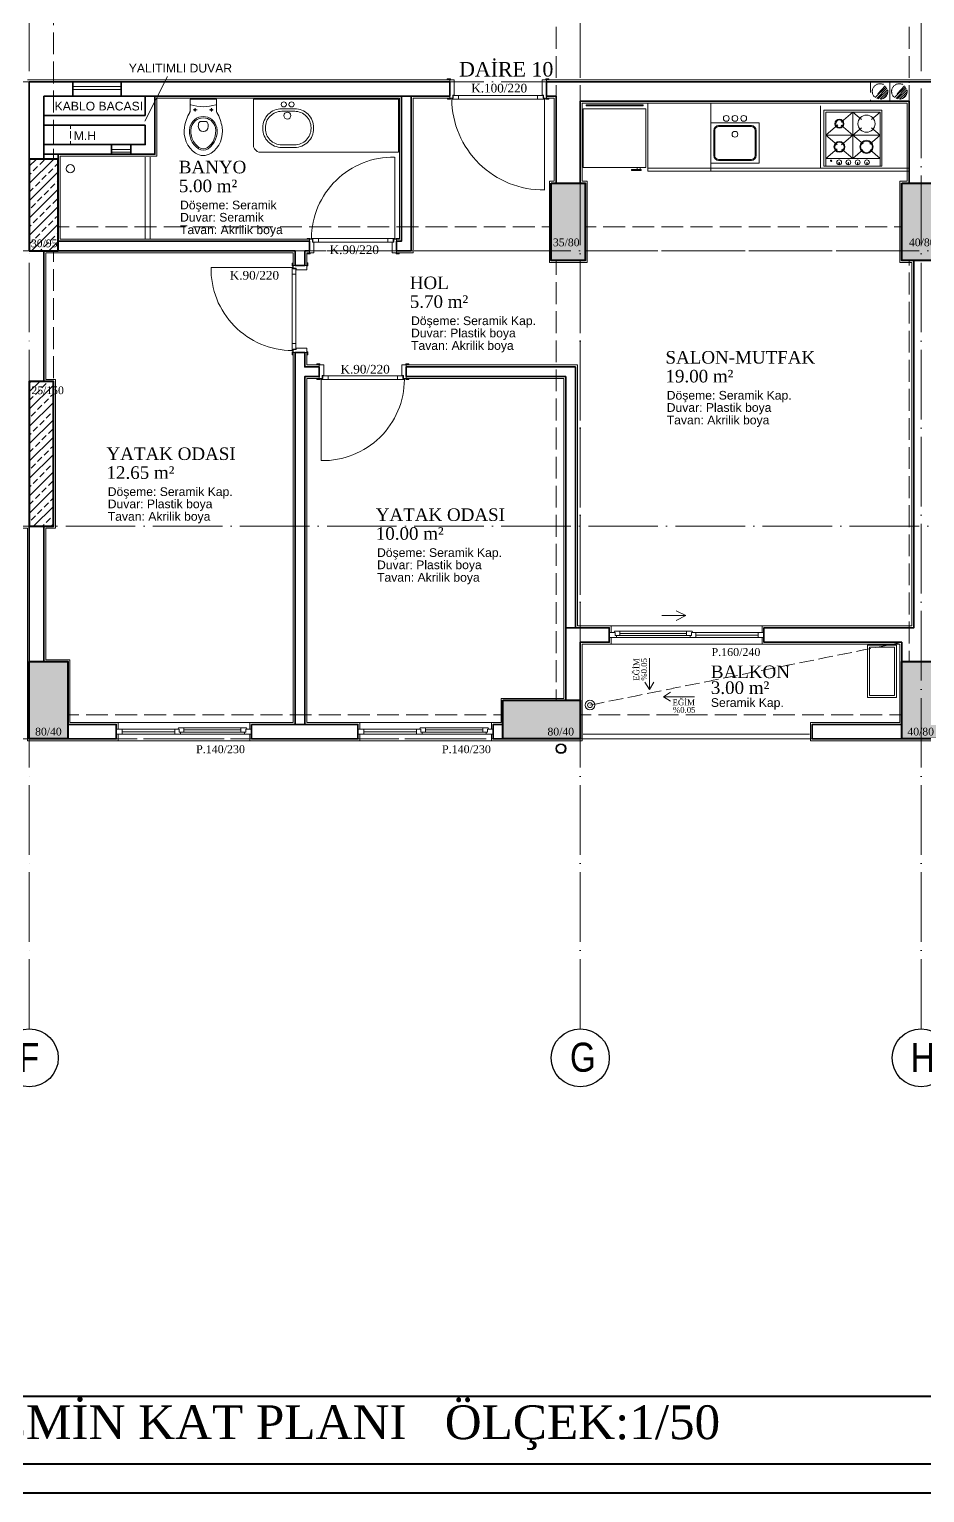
# Model space of a CAD drawing. Header units: millimetres. Extents: x 11587 to 81192, y -36083 to -25300.
# Drawn here: x 27422 to 28348, y -28300 to -26785 of the extents above; entities that cross this region are included whole.
import ezdxf

# ---------------------------------------------------------------- set-up
doc = ezdxf.new("R2010")
doc.units = ezdxf.units.MM
doc.linetypes.add('AKS', pattern=[30, 24, -3, 0, -3])
doc.linetypes.add('IZDUSUM1', pattern=[20, 7.5, -5, 7.5, 0])
for name, color, linetype, lineweight in [('rtm-aks balon', 20, 'Continuous', 25), ('rtm-aks balon yazı', 7, 'Continuous', 20), ('rtm-aks yeni', 7, 'AKS', 20), ('rtm-antet yazı-03', 233, 'Continuous', 30), ('rtm-antet-02', 140, 'Continuous', 40), ('rtm-cam', 141, 'Continuous', 9), ('rtm-duv tugla', 22, 'Continuous', 35), ('rtm-izdusum-üst ince', 8, 'IZDUSUM1', 5), ('rtm-kapı-ahsap', 35, 'Continuous', 13), ('rtm-mhl-yazı-adı', 150, 'Continuous', 30), ('rtm-mhl-yazı-m2', 7, 'Continuous', 20), ('rtm-mhl-yazı-malzeme', 253, 'Continuous', 13), ('rtm-pen-ahsap', 35, 'Continuous', 13), ('rtm-plan katmanı-04', 33, 'Continuous', 25), ('rtm-plan katmanı-05', 205, 'Continuous', 20), ('rtm-plan katmanı-07', 135, 'Continuous', 9), ('rtm-sembol ok', 7, 'Continuous', 20), ('rtm-sıva', 252, 'Continuous', 15), ('rtm-tarama-betonarme', 51, 'Continuous', 15), ('rtm-tas_betonarme', 50, 'Continuous', 40), ('rtm-tefris vitrifiye', 9, 'Continuous', 9)]:
    doc.layers.add(name, color=color, linetype=linetype, lineweight=lineweight)
doc.styles.add('A', font='times.ttf', dxfattribs={"height": 20})
doc.styles.add('AKSYAZI', font='ARIALN.TTF')
doc.styles.add('ARIAL', font='times.ttf')
doc.styles.get("Standard").update_dxf_attribs({"font": 'arial.ttf'})
doc.styles.add('VAZ-OLCU', font='times.ttf', dxfattribs={"height": 60})

# ---------------------------------------------------------------- blocks, each defined once
blk = doc.blocks.new('rty')
at = {"layer": 'rtm-kapı-ahsap'}
for p, q in [((-58244.9, -62700.3), (-58243.8, -62700.3)), ((-58244.9, -62703.4), (-58244.9, -62700.3)), ((-58243.8, -62703.4), (-58244.9, -62703.4)), ((-58243.8, -62700.3), (-58243.8, -62703.4)), ((-58243.8, -62707.4), (-58243.8, -62702.9)), ((-58229.8, -62702.9), (-58243.8, -62702.9)), ((-58232.8, -62707.4), (-58243.8, -62707.4)), ((-58232.8, -62705.9), (-58232.8, -62707.4)), ((-58229.8, -62705.9), (-58232.8, -62705.9)), ((-58232.6, -62706.4), (-58232.6, -62789.4)), ((-58232.6, -62706.4), (-58229.7, -62706.4)), ((-58229.8, -62700.4), (-58229.8, -62703.4)), ((-58228.8, -62700.4), (-58229.8, -62700.4)), ((-58229.8, -62702.9), (-58229.8, -62705.9)), ((-58229.8, -62703.4), (-58228.8, -62703.4)), ((-58229.8, -62704.9), (-58228.8, -62704.9)), ((-58229.7, -62706.4), (-58229.7, -62704.9)), ((-58228.8, -62703.4), (-58228.8, -62700.4)), ((-58228.8, -62790.9), (-58228.8, -62704.9)), ((-58144.8, -62704.9), (-58228.8, -62704.9)), ((-58228.8, -62712), (-58232.6, -62712)), ((-58228.8, -62783.7), (-58232.6, -62783.7)), ((-58243.8, -62792.3), (-58244.9, -62792.3)), ((-58244.9, -62792.3), (-58244.9, -62795.4)), ((-58244.9, -62795.4), (-58243.8, -62795.4)), ((-58243.8, -62788.4), (-58243.8, -62792.9)), ((-58232.8, -62788.4), (-58243.8, -62788.4)), ((-58243.8, -62795.4), (-58243.8, -62792.3)), ((-58229.8, -62792.9), (-58243.8, -62792.9)), ((-58232.8, -62789.9), (-58232.8, -62788.4)), ((-58229.8, -62789.9), (-58232.8, -62789.9)), ((-58232.6, -62789.4), (-58229.7, -62789.4)), ((-58229.8, -62792.9), (-58229.8, -62789.9)), ((-58229.8, -62790.9), (-58228.8, -62790.9)), ((-58229.8, -62795.4), (-58229.8, -62792.3)), ((-58229.8, -62792.3), (-58228.8, -62792.3)), ((-58228.8, -62795.4), (-58229.8, -62795.4)), ((-58229.7, -62789.4), (-58229.7, -62790.9)), ((-58228.8, -62792.3), (-58228.8, -62795.4))]:
    blk.add_line(p, q, dxfattribs=at)
at = {"layer": 'rtm-kapı-ahsap', "const_width": 0.392}
blk.add_lwpolyline([(-58229.2, -62703.9, 1), (-58229.2, -62704.5, 1)], format="xyb", close=True, dxfattribs=at)
at = {"layer": 'rtm-kapı-ahsap'}
blk.add_arc((-58229.1, -62706.6), 84.3, 270.2011, 1.1472, dxfattribs=at)
blk = doc.blocks.new('K-100')
at = {"layer": 'rtm-kapı-ahsap'}
for p, q in [((-34308.1, -13702.2), (-34307, -13702.2)), ((-34308.1, -13705.4), (-34308.1, -13702.2)), ((-34307, -13702.2), (-34307, -13705.4)), ((-34307, -13709.3), (-34307, -13704.8)), ((-34288, -13704.8), (-34307, -13704.8)), ((-34288, -13702.3), (-34288, -13705.4)), ((-34287, -13702.3), (-34288, -13702.3)), ((-34288, -13704.8), (-34288, -13707.8)), ((-34287, -13705.4), (-34287, -13702.3)), ((-34307, -13705.4), (-34308.1, -13705.4)), ((-34291, -13709.3), (-34307, -13709.3)), ((-34288, -13707.8), (-34291, -13707.8)), ((-34291, -13707.8), (-34291, -13709.3)), ((-34290.8, -13801.3), (-34290.8, -13708.3)), ((-34290.8, -13708.3), (-34287.9, -13708.3)), ((-34287, -13713.9), (-34290.8, -13713.9)), ((-34288, -13705.4), (-34287, -13705.4)), ((-34288, -13706.8), (-34287, -13706.8)), ((-34287.9, -13708.3), (-34287.9, -13706.8)), ((-34287, -13706.8), (-34287, -13802.8)), ((-34287, -13795.6), (-34290.8, -13795.6)), ((-34307, -13804.2), (-34308.1, -13804.2)), ((-34308.1, -13804.2), (-34308.1, -13807.3)), ((-34308.1, -13807.3), (-34307, -13807.3)), ((-34307, -13800.3), (-34307, -13804.8)), ((-34291, -13800.3), (-34307, -13800.3)), ((-34307, -13807.3), (-34307, -13804.2)), ((-34288, -13804.8), (-34307, -13804.8)), ((-34291, -13801.8), (-34291, -13800.3)), ((-34288, -13801.8), (-34291, -13801.8)), ((-34290.8, -13801.3), (-34287.9, -13801.3)), ((-34288, -13804.8), (-34288, -13801.8)), ((-34288, -13802.8), (-34287, -13802.8)), ((-34288, -13807.3), (-34288, -13804.2)), ((-34288, -13804.2), (-34287, -13804.2)), ((-34287, -13807.3), (-34288, -13807.3)), ((-34287.9, -13801.3), (-34287.9, -13802.8)), ((-34193, -13802.8), (-34287, -13802.8)), ((-34287, -13804.2), (-34287, -13807.3))]:
    blk.add_line(p, q, dxfattribs=at)
at = {"layer": 'rtm-kapı-ahsap', "const_width": 0.392}
blk.add_lwpolyline([(-34287.4, -13803.7, -1), (-34287.4, -13803.1, -1)], format="xyb", close=True, dxfattribs=at)
at = {"layer": 'rtm-kapı-ahsap'}
blk.add_arc((-34287.9, -13801.7), 94.9, 359.3332, 89.4605, dxfattribs=at)

msp = doc.modelspace()

# ---------------------------------------------------------------- hatches: boundary and pattern name
at = {"layer": 'rtm-izdusum-üst ince', "ltscale": 1.5}
h = msp.add_hatch(dxfattribs=at)
h.set_pattern_fill('ANSI31', color=256, scale=0.5, angle=180, style=0)
h.set_pattern_definition([(225, (27270.9866, -26689.5514), (1.122532, -1.122532), [])])
edge = h.paths.add_edge_path()
edge.add_arc((28301.59, -26849.55), 8, -132.76259, 47.23741, ccw=False)
edge.add_line((28296.16, -26855.42), (28307.03, -26843.68))
h = msp.add_hatch(dxfattribs=at)
h.set_pattern_fill('ANSI31', color=256, scale=0.5, angle=180, style=0)
h.set_pattern_definition([(225, (27290.9866, -26689.5514), (1.122532, -1.122532), [])])
edge = h.paths.add_edge_path()
edge.add_arc((28321.59, -26849.55), 8, -132.76259, 47.23741, ccw=False)
edge.add_line((28316.16, -26855.42), (28327.03, -26843.68))
at = {"layer": 'rtm-tarama-betonarme'}
h = msp.add_hatch(dxfattribs=at)
h.set_pattern_fill('ANSI33', color=256, scale=2, style=0)
h.set_pattern_definition([(45, (15039.519, -4888.525), (-8.980256, 8.980256), []), (45, (15048.499, -4888.525), (-8.980256, 8.980256), [6.35, -3.175])])
h.paths.add_polyline_path([(28324.09, -27439.55), (28364.09, -27439.55), (28364.09, -27519.55), (28324.09, -27519.55)])
h.paths.add_polyline_path([(27911.59, -27479.55), (27991.59, -27479.55), (27991.59, -27519.55), (27911.59, -27519.55)])
h.paths.add_polyline_path([(28324.09, -26944.55), (28364.09, -26944.55), (28364.09, -27024.55), (28324.09, -27024.55)])
h.paths.add_polyline_path([(27961.59, -26944.55), (27996.59, -26944.55), (27996.59, -27024.55), (27961.59, -27024.55)])
h.paths.add_polyline_path([(27961.59, -26524.55), (27996.59, -26524.55), (27996.59, -26604.55), (27961.59, -26604.55)])
h.paths.add_polyline_path([(28324.09, -26524.55), (28364.09, -26524.55), (28364.09, -26604.55), (28324.09, -26604.55)])
h.paths.add_polyline_path([(28324.09, -26029.55), (28364.09, -26029.55), (28364.09, -26109.55), (28324.09, -26109.55)])
h.paths.add_polyline_path([(27911.59, -26029.55), (27991.59, -26029.55), (27991.59, -26069.55), (27911.59, -26069.55)])
h.paths.add_polyline_path([(28726.59, -26524.55), (28691.59, -26524.55), (28691.59, -26604.55), (28726.59, -26604.55)])
h.paths.add_polyline_path([(28726.59, -26944.55), (28691.59, -26944.55), (28691.59, -27024.55), (28726.59, -27024.55)])
h.paths.add_polyline_path([(28776.59, -27479.55), (28696.59, -27479.55), (28696.59, -27519.55), (28776.59, -27519.55)])
h.paths.add_polyline_path([(29299.09, -27479.55), (29219.09, -27479.55), (29219.09, -27519.55), (29299.09, -27519.55)])
h.paths.add_polyline_path([(29299.09, -26974.55), (29219.09, -26974.55), (29219.09, -27014.55), (29299.09, -27014.55)])
h.paths.add_polyline_path([(29299.09, -26534.55), (29219.09, -26534.55), (29219.09, -26574.55), (29299.09, -26574.55)])
h.paths.add_polyline_path([(28776.59, -26029.55), (28696.59, -26029.55), (28696.59, -26069.55), (28776.59, -26069.55)])
h.paths.add_polyline_path([(29299.09, -26029.55), (29219.09, -26029.55), (29219.09, -26069.55), (29299.09, -26069.55)])
h.paths.add_polyline_path([(29821.59, -26839.55), (29796.59, -26839.55), (29796.59, -27014.55), (29821.59, -27014.55)])
h.paths.add_polyline_path([(29821.59, -26534.55), (29796.59, -26534.55), (29796.59, -26709.55), (29821.59, -26709.55)])
h.paths.add_polyline_path([(30181.59, -26839.55), (30006.59, -26839.55), (30006.59, -26864.55), (30181.59, -26864.55)])
h.paths.add_polyline_path([(30181.59, -26684.55), (30006.59, -26684.55), (30006.59, -26709.55), (30181.59, -26709.55)])
h.paths.add_polyline_path([(29821.59, -26109.55), (29781.59, -26109.55), (29781.59, -26029.55), (29821.59, -26029.55)])
h.paths.add_polyline_path([(30181.59, -26124.55), (30141.59, -26124.55), (30141.59, -26029.55), (30181.59, -26029.55)])
h.paths.add_polyline_path([(29821.59, -27439.55), (29781.59, -27439.55), (29781.59, -27519.55), (29821.59, -27519.55)])
h.paths.add_polyline_path([(30181.59, -27424.55), (30141.59, -27424.55), (30141.59, -27519.55), (30181.59, -27519.55)])
h.paths.add_polyline_path([(27421.59, -27439.55), (27461.59, -27439.55), (27461.59, -27519.55), (27421.59, -27519.55)])
h.paths.add_polyline_path([(27131.59, -27439.55), (27171.59, -27439.55), (27171.59, -27519.55), (27131.59, -27519.55)])
h.paths.add_polyline_path([(27421.59, -26029.55), (27501.59, -26029.55), (27501.59, -26069.55), (27421.59, -26069.55)])
h.paths.add_polyline_path([(27091.59, -26029.55), (27171.59, -26029.55), (27171.59, -26069.55), (27091.59, -26069.55)])
h.paths.add_polyline_path([(26781.59, -26524.55), (26816.59, -26524.55), (26816.59, -26604.55), (26781.59, -26604.55)])
h.paths.add_polyline_path([(26781.59, -26944.55), (26816.59, -26944.55), (26816.59, -27024.55), (26781.59, -27024.55)])
h.paths.add_polyline_path([(26731.59, -27479.55), (26811.59, -27479.55), (26811.59, -27519.55), (26731.59, -27519.55)])
h.paths.add_polyline_path([(26209.09, -27479.55), (26289.09, -27479.55), (26289.09, -27519.55), (26209.09, -27519.55)])
h.paths.add_polyline_path([(26209.09, -26974.55), (26289.09, -26974.55), (26289.09, -27014.55), (26209.09, -27014.55)])
h.paths.add_polyline_path([(26209.09, -26534.55), (26289.09, -26534.55), (26289.09, -26574.55), (26209.09, -26574.55)])
h.paths.add_polyline_path([(26731.59, -26029.55), (26811.59, -26029.55), (26811.59, -26069.55), (26731.59, -26069.55)])
h.paths.add_polyline_path([(26209.09, -26029.55), (26289.09, -26029.55), (26289.09, -26069.55), (26209.09, -26069.55)])
h.paths.add_polyline_path([(25686.59, -26839.55), (25711.59, -26839.55), (25711.59, -27014.55), (25686.59, -27014.55)])
h.paths.add_polyline_path([(25686.59, -26534.55), (25711.59, -26534.55), (25711.59, -26709.55), (25686.59, -26709.55)])
h.paths.add_polyline_path([(25326.59, -26839.55), (25501.59, -26839.55), (25501.59, -26864.55), (25326.59, -26864.55)])
h.paths.add_polyline_path([(25326.59, -26684.55), (25501.59, -26684.55), (25501.59, -26709.55), (25326.59, -26709.55)])
h.paths.add_polyline_path([(25686.59, -26109.55), (25726.59, -26109.55), (25726.59, -26029.55), (25686.59, -26029.55)])
h.paths.add_polyline_path([(25326.59, -26124.55), (25366.59, -26124.55), (25366.59, -26029.55), (25326.59, -26029.55)])
h.paths.add_polyline_path([(25686.59, -27439.55), (25726.59, -27439.55), (25726.59, -27519.55), (25686.59, -27519.55)])
h.paths.add_polyline_path([(25326.59, -27424.55), (25366.59, -27424.55), (25366.59, -27519.55), (25326.59, -27519.55)])
h = msp.add_hatch(dxfattribs=at)
h.set_pattern_fill('ANSI33', color=256, scale=2, style=0)
h.paths.add_polyline_path([(27171.59, -26919.55), (27141.59, -26919.55), (27141.59, -27014.55), (27171.59, -27014.55)])
h.paths.add_polyline_path([(27451.59, -26919.55), (27421.59, -26919.55), (27421.59, -27014.55), (27451.59, -27014.55)])
h = msp.add_hatch(dxfattribs=at)
h.set_pattern_fill('ANSI33', color=256, scale=2, style=0)
h.paths.add_polyline_path([(27171.59, -27149.55), (27146.59, -27149.55), (27146.59, -27299.55), (27171.59, -27299.55)])
h.paths.add_polyline_path([(27446.59, -27149.55), (27421.59, -27149.55), (27421.59, -27299.55), (27446.59, -27299.55)])

# ---------------------------------------------------------------- linework, layer by layer
at = {"layer": 'rtm-aks balon'}
for centre in [(27421.59, -27849.55), (27991.59, -27849.55), (28344.09, -27849.55)]:
    msp.add_circle(centre, 30, dxfattribs=at)
at = {"layer": 'rtm-aks yeni', "ltscale": 3}
for p, q in [((27421.59, -27819.55), (27421.59, -25729.55)), ((27991.59, -27819.55), (27991.59, -25729.55)), ((28344.09, -27819.55), (28344.09, -25729.55)), ((25026.59, -26839.55), (30481.59, -26839.55)), ((25026.59, -27014.55), (30481.59, -27014.55)), ((25026.59, -27299.55), (30481.59, -27299.55)), ((25026.59, -27519.55), (30481.59, -27519.55))]:
    msp.add_line(p, q, dxfattribs=at)
at = {"layer": 'rtm-antet-02'}
for points in [[(24671.59, -25299.55), (24671.59, -28299.55), (30726.59, -28299.55), (30726.59, -25299.55), (24671.59, -25299.55)], [(24701.59, -28199.55), (30696.59, -28199.55)]]:
    msp.add_lwpolyline(points, dxfattribs=at)
msp.add_lwpolyline([(24701.59, -25329.55), (24701.59, -28269.55), (30696.59, -28269.55), (30696.59, -25329.55)], close=True, dxfattribs=at)
at = {"layer": 'rtm-cam'}
for p, q in [((28032.59, -27410.3), (28101.59, -27410.3)), ((28111.09, -27412.05), (28175.59, -27412.05)), ((27572.09, -27512.05), (27517.59, -27512.05)), ((27640.59, -27510.3), (27581.59, -27510.3)), ((27822.09, -27512.05), (27767.59, -27512.05)), ((27890.59, -27510.3), (27831.59, -27510.3))]:
    msp.add_line(p, q, dxfattribs=at)
at = {"layer": 'rtm-duv tugla'}
for points in [[(27436.59, -26854.55), (27856.59, -26854.55), (27856.59, -26839.55), (27421.59, -26839.55)], [(27421.59, -26919.55), (27421.59, -26839.55)], [(27466.59, -26854.55), (27466.59, -26839.55)], [(27516.59, -26854.55), (27516.59, -26839.55)], [(27966.59, -26944.55), (27966.59, -26944.55), (27966.59, -26854.55), (27956.59, -26854.55), (27956.59, -26839.55), (28731.59, -26839.55), (28731.59, -26854.55), (28721.59, -26854.55), (28721.59, -26944.55)], [(27436.59, -26914.55), (27551.59, -26914.55), (27551.59, -26854.55)], [(27436.59, -26919.55), (27436.59, -26854.55)], [(27541.59, -26874.55), (27541.59, -26854.55)], [(27806.59, -26854.55), (27806.59, -27004.55), (27801.59, -27004.55), (27801.59, -27014.55), (27816.59, -27014.55), (27816.59, -26854.55)], [(28331.59, -26944.55), (28331.59, -26859.55), (27991.59, -26859.55)], [(27991.59, -26944.55), (27991.59, -26859.55)], [(27436.59, -26874.55), (27541.59, -26874.55)], [(27436.59, -26904.55), (27541.59, -26904.55), (27541.59, -26884.55)], [(27436.59, -26884.55), (27541.59, -26884.55)], [(27506.59, -26904.55), (27506.59, -26914.55)], [(27526.59, -26904.55), (27526.59, -26914.55)], [(27451.59, -26919.55), (27451.59, -26914.55)], [(27436.59, -27014.55), (27436.59, -27149.55)], [(27451.59, -27014.55), (27696.59, -27014.55), (27696.59, -27029.55), (27706.59, -27029.55), (27706.59, -27014.55), (27711.59, -27014.55), (27711.59, -27004.55), (27451.59, -27004.55)], [(28324.09, -27439.55), (28324.09, -27419.55), (28181.59, -27419.55), (28181.59, -27404.55), (28336.59, -27404.55), (28336.59, -27024.55)], [(27706.59, -27504.55), (27706.59, -27144.55), (27721.59, -27144.55), (27721.59, -27134.55), (27706.59, -27134.55), (27706.59, -27119.55), (27696.59, -27119.55), (27696.59, -27504.55)], [(27976.59, -27404.55), (27976.59, -27144.55), (27811.59, -27144.55), (27811.59, -27134.55), (27986.59, -27134.55), (27986.59, -27404.55)], [(27421.59, -27299.55), (27421.59, -27439.55)], [(27436.59, -27299.55), (27436.59, -27439.55)], [(27991.59, -27479.55), (27991.59, -27419.55), (28021.59, -27419.55), (28021.59, -27404.55), (27976.59, -27404.55), (27976.59, -27479.55)], [(27461.59, -27519.55), (27511.59, -27519.55), (27511.59, -27504.55), (27461.59, -27504.55)], [(27911.59, -27504.55), (27901.59, -27504.55), (27901.59, -27519.55), (27911.59, -27519.55)], [(27901.59, -27504.55), (27901.59, -27519.55)], [(28324.09, -27519.55), (28231.59, -27519.55), (28231.59, -27504.55), (28324.09, -27504.55)]]:
    msp.add_lwpolyline(points, dxfattribs=at)
msp.add_lwpolyline([(27651.59, -27504.55), (27651.59, -27519.55), (27761.59, -27519.55), (27761.59, -27504.55)], close=True, dxfattribs=at)
at = {"layer": 'rtm-izdusum-üst ince', "ltscale": 1.5}
for points in [[(27966.59, -26944.55), (27966.59, -26604.55)], [(27991.59, -26944.55), (27991.59, -26604.55)], [(28331.59, -26944.55), (28331.59, -26604.55)], [(27446.59, -26709.55), (27446.59, -26919.55)], [(28311.59, -26859.55), (28311.59, -26839.55), (28291.59, -26839.55), (28291.59, -26859.55), (28311.59, -26859.55)], [(28307.03, -26843.68), (28296.16, -26855.42)], [(28331.59, -26859.55), (28331.59, -26839.55), (28311.59, -26839.55), (28311.59, -26859.55), (28331.59, -26859.55)], [(28327.03, -26843.68), (28316.16, -26855.42)], [(27451.59, -26989.55), (27961.59, -26989.55)], [(27996.59, -26989.55), (28324.09, -26989.55)], [(27446.59, -27014.55), (27961.59, -27014.55)], [(27446.59, -27014.55), (27446.59, -27149.55)], [(27996.59, -27014.55), (28324.09, -27014.55)], [(27966.59, -27479.55), (27966.59, -27024.55)], [(27991.59, -27479.55), (27991.59, -27024.55)], [(28331.59, -27439.55), (28331.59, -27024.55)], [(27461.59, -27494.55), (27911.59, -27494.55)], [(27991.59, -27494.55), (28324.09, -27494.55)], [(27461.59, -27519.55), (27911.59, -27519.55)], [(27991.59, -27519.55), (28324.09, -27519.55)]]:
    msp.add_lwpolyline(points, dxfattribs=at)
at = {"layer": 'rtm-izdusum-üst ince', "ltscale": 0.5}
msp.add_lwpolyline([(27446.59, -26904.55), (27446.59, -26884.55), (27464.09, -26884.55), (27464.09, -26904.55), (27446.59, -26904.55)], dxfattribs=at)
at = {"layer": 'rtm-izdusum-üst ince'}
msp.add_lwpolyline([(28324.09, -27419.55), (28001.59, -27484.55)], dxfattribs=at)
at = {"layer": 'rtm-izdusum-üst ince', "ltscale": 1.5}
for centre in [(28301.59, -26849.55), (28321.59, -26849.55)]:
    msp.add_circle(centre, 8, dxfattribs=at)
at = {"layer": 'rtm-kapı-ahsap'}
for points in [[(27516.59, -26844.55), (27466.59, -26844.55)], [(27516.59, -26847.55), (27466.59, -26847.55)], [(27526.59, -26909.55), (27506.59, -26909.55)], [(27526.59, -26912.55), (27506.59, -26912.55)]]:
    msp.add_lwpolyline(points, dxfattribs=at)
at = {"layer": 'rtm-pen-ahsap'}
for p, q in [((28021.59, -27409.55), (28027.59, -27409.55)), ((28026.96, -27408.05), (28032.59, -27408.05)), ((28027.59, -27412.55), (28027.59, -27409.55)), ((28101.59, -27408.05), (28032.59, -27408.05)), ((28032.59, -27412.55), (28032.59, -27408.05)), ((28107.23, -27408.05), (28101.59, -27408.05)), ((28101.59, -27412.55), (28101.59, -27408.05)), ((28106.59, -27409.55), (28111.09, -27409.55)), ((28106.59, -27412.55), (28106.59, -27409.55)), ((28170.59, -27409.55), (28111.09, -27409.55)), ((28111.09, -27414.55), (28111.09, -27409.55)), ((28170.59, -27409.55), (28176.23, -27409.55)), ((28175.59, -27414.55), (28175.59, -27409.55)), ((28181.59, -27409.55), (28175.59, -27409.55)), ((28029.09, -27414.55), (28021.59, -27414.55)), ((28027.59, -27412.55), (28032.59, -27412.55)), ((28029.09, -27414.55), (28029.09, -27412.55)), ((28101.59, -27412.55), (28032.59, -27412.55)), ((28106.59, -27412.55), (28101.59, -27412.55)), ((28105.09, -27412.55), (28105.09, -27414.55)), ((28112.59, -27414.55), (28105.09, -27414.55)), ((28112.59, -27414.55), (28181.59, -27414.55)), ((27511.59, -27509.55), (27517.59, -27509.55)), ((27570.59, -27514.55), (27511.59, -27514.55)), ((27522.59, -27509.55), (27516.96, -27509.55)), ((27517.59, -27514.55), (27517.59, -27509.55)), ((27522.59, -27509.55), (27572.09, -27509.55)), ((27570.59, -27514.55), (27578.09, -27514.55)), ((27576.59, -27509.55), (27572.09, -27509.55)), ((27572.09, -27514.55), (27572.09, -27509.55)), ((27575.96, -27508.05), (27581.59, -27508.05)), ((27576.59, -27512.55), (27576.59, -27509.55)), ((27576.59, -27512.55), (27581.59, -27512.55)), ((27578.09, -27512.55), (27578.09, -27514.55)), ((27581.59, -27508.05), (27640.59, -27508.05)), ((27581.59, -27512.55), (27581.59, -27508.05)), ((27581.59, -27512.55), (27640.59, -27512.55)), ((27646.23, -27508.05), (27640.59, -27508.05)), ((27640.59, -27512.55), (27640.59, -27508.05)), ((27645.59, -27512.55), (27640.59, -27512.55)), ((27644.09, -27514.55), (27644.09, -27512.55)), ((27644.09, -27514.55), (27651.59, -27514.55)), ((27651.59, -27509.55), (27645.59, -27509.55)), ((27645.59, -27512.55), (27645.59, -27509.55)), ((27761.59, -27509.55), (27767.59, -27509.55)), ((27820.59, -27514.55), (27761.59, -27514.55)), ((27772.59, -27509.55), (27766.96, -27509.55)), ((27767.59, -27514.55), (27767.59, -27509.55)), ((27772.59, -27509.55), (27822.09, -27509.55)), ((27820.59, -27514.55), (27828.09, -27514.55)), ((27826.59, -27509.55), (27822.09, -27509.55)), ((27822.09, -27514.55), (27822.09, -27509.55)), ((27825.96, -27508.05), (27831.59, -27508.05)), ((27826.59, -27512.55), (27826.59, -27509.55)), ((27826.59, -27512.55), (27831.59, -27512.55)), ((27828.09, -27512.55), (27828.09, -27514.55)), ((27831.59, -27508.05), (27890.59, -27508.05)), ((27831.59, -27512.55), (27831.59, -27508.05)), ((27831.59, -27512.55), (27890.59, -27512.55)), ((27896.23, -27508.05), (27890.59, -27508.05)), ((27890.59, -27512.55), (27890.59, -27508.05)), ((27895.59, -27512.55), (27890.59, -27512.55)), ((27894.09, -27514.55), (27894.09, -27512.55)), ((27894.09, -27514.55), (27901.59, -27514.55)), ((27901.59, -27509.55), (27895.59, -27509.55)), ((27895.59, -27512.55), (27895.59, -27509.55))]:
    msp.add_line(p, q, dxfattribs=at)
for points in [[(28026.96, -27408.05), (28026.09, -27409.55)], [(28107.23, -27408.05), (28108.1, -27409.55)], [(27575.96, -27508.05), (27575.09, -27509.55)], [(27646.23, -27508.05), (27647.1, -27509.55)], [(27825.96, -27508.05), (27825.09, -27509.55)], [(27896.23, -27508.05), (27897.1, -27509.55)]]:
    msp.add_lwpolyline(points, dxfattribs=at)
at = {"layer": 'rtm-plan katmanı-04'}
for radius in [5, 4.5]:
    msp.add_circle((27971.59, -27529.55), radius, dxfattribs=at)
at = {"layer": 'rtm-plan katmanı-05', "ltscale": 0.6}
for points in [[(28179.59, -27402.55), (28023.59, -27402.55)], [(28179.59, -27421.55), (28023.59, -27421.55)], [(27513.59, -27502.55), (27649.59, -27502.55)], [(27763.59, -27502.55), (27899.59, -27502.55)], [(27513.59, -27521.55), (27649.59, -27521.55)], [(27763.59, -27521.55), (27899.59, -27521.55)]]:
    msp.add_lwpolyline(points, dxfattribs=at)
at = {"layer": 'rtm-plan katmanı-05'}
for points in [[(27994.59, -27514.55), (28228.59, -27514.55)], [(27994.59, -27519.55), (28228.59, -27519.55)]]:
    msp.add_lwpolyline(points, dxfattribs=at)
for radius in [5, 2.5]:
    msp.add_circle((28001.59, -27484.55), radius, dxfattribs=at)
at = {"layer": 'rtm-plan katmanı-07'}
for points in [[(27540.98, -26880.41), (27564.5, -26833.98)], [(28105.09, -27414.55), (28029.09, -27414.55)], [(27578.09, -27514.55), (27644.09, -27514.55)], [(27828.09, -27514.55), (27894.09, -27514.55)]]:
    msp.add_lwpolyline(points, dxfattribs=at)
at = {"layer": 'rtm-sembol ok'}
for points in [[(28075.75, -27391.86), (28100.75, -27391.86)], [(28100.75, -27391.86), (28090.75, -27386.86)], [(28100.75, -27391.86), (28090.75, -27396.86)], [(28063.02, -27436), (28063.02, -27468.32)], [(28063.02, -27468.32), (28058.36, -27460.92)], [(28063.02, -27468.32), (28067.69, -27460.92)], [(28077.54, -27475.93), (28084.94, -27471.26)], [(28109.87, -27475.93), (28077.54, -27475.93)], [(28077.54, -27475.93), (28084.94, -27480.6)]]:
    msp.add_lwpolyline(points, dxfattribs=at)
at = {"layer": 'rtm-sıva'}
for points in [[(27419.59, -26837.55), (27856.59, -26837.55)], [(27956.59, -26837.55), (28731.59, -26837.55)], [(27711.59, -27002.55), (27453.59, -27002.55), (27453.59, -26916.55), (27553.59, -26916.55), (27553.59, -26856.55), (27804.59, -26856.55), (27804.59, -27002.55), (27801.59, -27002.55)], [(27856.59, -26856.55), (27818.59, -26856.55), (27818.59, -27016.55), (27801.59, -27016.55)], [(27956.59, -26856.55), (27964.59, -26856.55), (27964.59, -26942.55), (27959.59, -26942.55), (27959.59, -27026.55), (27998.59, -27026.55), (27998.59, -26942.55), (27993.59, -26942.55), (27993.59, -26861.55), (28329.59, -26861.55), (28329.59, -26942.55), (28322.09, -26942.55), (28322.09, -27026.55), (28334.59, -27026.55), (28334.59, -27402.55), (28179.59, -27402.55), (28179.59, -27409.55)], [(27513.59, -27509.55), (27513.59, -27502.55), (27463.59, -27502.55), (27463.59, -27437.55), (27438.59, -27437.55), (27438.59, -27301.55), (27448.59, -27301.55), (27448.59, -27147.55), (27438.59, -27147.55), (27438.59, -27016.55), (27694.59, -27016.55), (27694.59, -27029.55)], [(27708.59, -27029.55), (27708.59, -27016.55), (27711.59, -27016.55)], [(27694.59, -27119.55), (27694.59, -27502.55), (27649.59, -27502.55), (27649.59, -27509.55)], [(27721.59, -27132.55), (27708.59, -27132.55), (27708.59, -27119.55)], [(28023.59, -27409.55), (28023.59, -27402.55), (27988.59, -27402.55), (27988.59, -27132.55), (27811.59, -27132.55)], [(27721.59, -27146.55), (27708.59, -27146.55), (27708.59, -27502.55), (27763.59, -27502.55), (27763.59, -27509.55)], [(27899.59, -27509.55), (27899.59, -27502.55), (27909.59, -27502.55), (27909.59, -27477.55), (27974.59, -27477.55), (27974.59, -27146.55), (27811.59, -27146.55)], [(27401.59, -27301.55), (27419.59, -27301.55), (27419.59, -27521.55), (27513.59, -27521.55), (27513.59, -27514.55)], [(27899.59, -27514.55), (27899.59, -27521.55), (27993.59, -27521.55), (27993.59, -27421.55), (28023.59, -27421.55), (28023.59, -27414.55)], [(28179.59, -27414.55), (28179.59, -27421.55), (28322.09, -27421.55), (28322.09, -27502.55), (28229.59, -27502.55), (28229.59, -27521.55), (28458.59, -27521.55), (28458.59, -27502.55), (28366.09, -27502.55), (28366.09, -27421.55), (28508.59, -27421.55), (28508.59, -27414.55)], [(27649.59, -27514.55), (27649.59, -27521.55), (27763.59, -27521.55), (27763.59, -27514.55)], [(27649.59, -27514.55), (27649.59, -27521.55), (27763.59, -27521.55), (27763.59, -27514.55)]]:
    msp.add_lwpolyline(points, dxfattribs=at)
at = {"layer": 'rtm-tas_betonarme'}
for points in [[(27421.59, -27014.55), (27451.59, -27014.55), (27451.59, -26919.55), (27421.59, -26919.55)], [(27961.59, -26944.55), (27996.59, -26944.55), (27996.59, -27024.55), (27961.59, -27024.55)], [(28324.09, -26944.55), (28364.09, -26944.55), (28364.09, -27024.55), (28324.09, -27024.55)], [(27421.59, -27299.55), (27446.59, -27299.55), (27446.59, -27149.55), (27421.59, -27149.55)], [(27421.59, -27439.55), (27461.59, -27439.55), (27461.59, -27519.55), (27421.59, -27519.55)], [(28324.09, -27439.55), (28364.09, -27439.55), (28364.09, -27519.55), (28324.09, -27519.55)], [(27911.59, -27479.55), (27991.59, -27479.55), (27991.59, -27519.55), (27911.59, -27519.55)]]:
    msp.add_lwpolyline(points, close=True, dxfattribs=at)
at = {"layer": 'rtm-tefris vitrifiye'}
for p, q in [((27587.85, -26857.55), (27615.34, -26857.55)), ((27587.85, -26870.14), (27587.85, -26857.55)), ((27615.34, -26870.14), (27615.34, -26857.55)), ((28056.5, -26863.41), (27997.5, -26863.41)), ((27997.5, -26863.41), (27997.5, -26864.41)), ((27997.5, -26864.41), (28056.5, -26864.41)), ((28056.5, -26864.41), (28056.5, -26863.41)), ((27591.23, -26868.55), (27595.14, -26868.55)), ((27593.07, -26866.68), (27593.07, -26870.39)), ((27611.96, -26868.55), (27608.05, -26868.55)), ((27610.12, -26866.68), (27610.12, -26870.39)), ((27994.5, -26928.41), (27994.5, -26867.41)), ((27994.5, -26867.41), (28059.5, -26867.41)), ((28059.5, -26867.41), (28059.5, -26928.41)), ((28243.62, -26868.89), (28243.62, -26926.89)), ((28243.62, -26868.89), (28303.62, -26868.89)), ((28245.62, -26870.89), (28301.62, -26870.89)), ((28245.62, -26870.89), (28245.62, -26926.89)), ((28261.43, -26881.35), (28273.62, -26870.89)), ((28273.62, -26870.89), (28282.59, -26878.58)), ((28273.62, -26870.89), (28273.62, -26918.89)), ((28292.65, -26878.58), (28301.62, -26870.89)), ((28301.62, -26870.89), (28301.62, -26918.89)), ((27603.76, -26880.65), (27599.43, -26880.65)), ((28126.59, -26923.89), (28126.59, -26881.89)), ((28126.59, -26881.89), (28176.59, -26881.89)), ((28129.59, -26915.89), (28129.59, -26889.89)), ((28130.59, -26915.89), (28130.59, -26889.89)), ((28134.59, -26884.89), (28168.59, -26884.89)), ((28134.59, -26885.89), (28168.59, -26885.89)), ((28172.59, -26915.89), (28172.59, -26889.89)), ((28173.59, -26915.89), (28173.59, -26889.89)), ((28176.59, -26923.89), (28176.59, -26881.89)), ((28258.03, -26884.25), (28245.62, -26894.89)), ((28273.62, -26894.89), (28261.39, -26884.41)), ((28282.59, -26887.21), (28273.62, -26894.89)), ((28301.62, -26894.89), (28292.65, -26887.21)), ((28245.62, -26894.89), (28257.31, -26904.91)), ((28245.62, -26894.89), (28301.62, -26894.89)), ((28257.14, -26909.02), (28245.62, -26918.89)), ((28273.62, -26894.89), (28261.92, -26904.93)), ((28262.25, -26909.15), (28273.62, -26918.89)), ((28273.62, -26894.89), (28284.08, -26903.86)), ((28301.62, -26894.89), (28291, -26904)), ((28176.59, -26923.89), (28126.59, -26923.89)), ((28168.59, -26919.89), (28134.59, -26919.89)), ((28168.59, -26920.89), (28134.59, -26920.89)), ((28245.62, -26918.89), (28301.62, -26918.89)), ((28259.58, -26922.92), (28259.04, -26922.92)), ((28259.04, -26922.92), (28259.04, -26925.38)), ((28259.58, -26925.38), (28259.58, -26922.92)), ((28269.17, -26922.92), (28268.63, -26922.92)), ((28268.63, -26922.92), (28268.63, -26925.38)), ((28269.17, -26925.38), (28269.17, -26922.92)), ((28283.91, -26910.07), (28273.62, -26918.89)), ((28278.75, -26922.92), (28278.21, -26922.92)), ((28278.21, -26922.92), (28278.21, -26925.38)), ((28278.75, -26925.38), (28278.75, -26922.92)), ((28288.34, -26922.92), (28287.8, -26922.92)), ((28287.8, -26922.92), (28287.8, -26925.38)), ((28288.34, -26925.38), (28288.34, -26922.92)), ((28291.4, -26910.13), (28301.62, -26918.89)), ((28301.62, -26918.89), (28301.62, -26926.89)), ((28044.5, -26930.41), (28044.5, -26931.41)), ((28054.5, -26930.41), (28044.5, -26930.41)), ((28044.5, -26931.41), (28054.5, -26931.41)), ((28050.5, -26928.41), (28050.5, -26930.41)), ((28053.5, -26928.41), (28053.5, -26930.41)), ((28054.5, -26931.41), (28054.5, -26930.41)), ((28061.59, -26931.89), (28331.59, -26931.89)), ((28243.62, -26926.89), (28303.62, -26926.89))]:
    msp.add_line(p, q, dxfattribs=at)
for points in [[(27803.59, -26912.55), (27659.18, -26912.55, -0.2032744), (27653.59, -26906.97), (27653.59, -26857.55), (27803.59, -26857.55), (27803.59, -26912.55)], [(27663.13, -26887.92), (27663.13, -26887.02, -0.4142136), (27682.73, -26867.42), (27696.12, -26867.42, -0.4142136), (27715.72, -26887.02), (27715.72, -26887.92, -0.4142136), (27696.12, -26907.52), (27682.73, -26907.52, -0.4142136)], [(27665.8, -26887.92), (27665.8, -26887.02, -0.4142136), (27682.73, -26870.1), (27696.12, -26870.1, -0.4142136), (27713.05, -26887.02), (27713.05, -26887.92, -0.4142136), (27696.12, -26904.84), (27682.73, -26904.84, -0.4142136)]]:
    msp.add_lwpolyline(points, format="xyb", close=True, dxfattribs=at)
for points in [[(28061.59, -26931.89), (28061.59, -26861.55)], [(28126.59, -26931.89), (28126.59, -26861.55)], [(28240.21, -26864.55), (28240.21, -26928.89)], [(28303.62, -26868.89), (28303.62, -26926.89)], [(27541.59, -26917.55), (27541.59, -27001.55)], [(27546.59, -26917.55), (27546.59, -27001.55)], [(28059.5, -26928.41), (27994.5, -26928.41)], [(28061.59, -26928.89), (28331.59, -26928.89)]]:
    msp.add_lwpolyline(points, dxfattribs=at)
for points in [[(28318.59, -27476.55), (28288.59, -27476.55), (28288.59, -27422.55), (28318.59, -27422.55)], [(28316.59, -27474.55), (28290.59, -27474.55), (28290.59, -27424.55), (28316.59, -27424.55)]]:
    msp.add_lwpolyline(points, close=True, dxfattribs=at)
for centre, radius in [((27684.86, -26862.97), 2.67), ((27692.87, -26862.97), 2.67), ((27593.07, -26868.55), 0.825), ((27610.12, -26868.55), 0.825), ((27688.59, -26874.55), 3.56), ((28142.59, -26877.39), 3), ((28151.59, -26877.39), 3), ((28160.59, -26877.39), 3), ((28259.62, -26882.89), 4.63), ((28259.62, -26882.89), 3.84), ((28287.62, -26882.89), 8.84), ((28151.59, -26893.89), 3), ((28259.62, -26906.89), 5.63), ((28259.62, -26906.89), 4.84), ((28287.62, -26906.89), 6.84), ((28287.62, -26906.89), 6.05), ((28251.04, -26921.32), 0.75), ((28259.31, -26922.89), 2.5), ((28268.9, -26922.89), 2.5), ((28278.48, -26922.89), 2.5), ((28288.07, -26922.89), 2.5), ((27464.09, -26929.55), 4.25)]:
    msp.add_circle(centre, radius, dxfattribs=at)
for centre, radius, start, end in [((27601.59, -26821.36), 44, 252.84729, 287.15268), ((27625.63, -26893.3), 44, 149.90538, 171.23608), ((27585.65, -26870.14), 2.2, 329.90538, 0), ((27601.67, -26889.78), 14.3, 90.2662, 167.18786), ((27601.67, -26889.78), 12.87, 90.2662, 167.18786), ((27601.52, -26889.78), 12.87, 12.81214, 89.7338), ((27601.52, -26889.78), 14.3, 12.81214, 89.7338), ((27617.54, -26870.14), 2.2, 180, 210.09462), ((27577.56, -26893.3), 44, 8.76392, 30.09462), ((27609.29, -26890.94), 27.5, 170.50823, 235.09555), ((27609.29, -26890.94), 22, 168.5694, 234.81148), ((27609.29, -26890.94), 20.57, 168.5694, 234.81148), ((27609.4, -26885.55), 12.95, 167.82692, 183.31203), ((27601.57, -26885.88), 5.12, 180, 269.73777), ((27599.43, -26883.4), 2.75, 90, 167.82692), ((27601.62, -26885.88), 5.11, 270.26223, 0), ((27603.76, -26883.4), 2.75, 12.17308, 90), ((27593.89, -26890.94), 20.57, 305.18852, 11.4306), ((27593.79, -26885.55), 12.95, 356.68797, 12.17308), ((27593.89, -26890.94), 22, 305.18852, 11.4306), ((27593.89, -26890.94), 27.5, 304.90445, 9.49177), ((28134.59, -26889.89), 5, 90, 180), ((28134.59, -26889.89), 4, 90, 180), ((28168.59, -26889.89), 5, 0, 90), ((28168.59, -26889.89), 4, 0, 90), ((27601.59, -26901), 9.35, 237.83247, 302.16749), ((27601.59, -26901), 7.92, 237.83247, 302.16749), ((27601.59, -26901), 14.85, 237.23949, 302.76051), ((28134.59, -26915.89), 5, 180, 270), ((28134.59, -26915.89), 4, 180, 270), ((28168.59, -26915.89), 4, 270, 0), ((28168.59, -26915.89), 5, 270, 0)]:
    msp.add_arc(centre, radius, start, end, dxfattribs=at)

# ---------------------------------------------------------------- block references
at = {"layer": 'rtm-kapı-ahsap', "xscale": -1}
for name, p, rotation in [('K-100', (14151.8, -61144.53), 90), ('rty', (90504.46, 31227.23), 270), ('rty', (-34981.28, -85376.33), 90)]:
    msp.add_blockref(name, p, dxfattribs=dict(at, rotation=rotation))
msp.add_blockref('rty', (-30535.19, 35673.32), dxfattribs=at)

# ---------------------------------------------------------------- texts
at = {"layer": 'rtm-aks balon yazı', "char_height": 30, "width": 27.7214, "attachment_point": 7, "style": 'AKSYAZI'}
for s, insert in [('G', (27980.85, -27864.32)), ('F', (27410.85, -27864.32)), ('H', (28333.35, -27864.32))]:
    msp.add_mtext(s, dxfattribs=dict(at, insert=insert))
at = {"layer": 'rtm-antet yazı-03', "linetype": 'ByBlock', "insert": (27353.6, -28209.12), "char_height": 35, "width": 2134.432, "attachment_point": 1, "style": 'A'}
msp.add_mtext('ZEMİN KAT PLANI   ÖLÇEK:1/50', dxfattribs=at)
at = {"layer": 'rtm-mhl-yazı-adı', "style": 'ARIAL'}
for s, height, p in [('DAİRE 10', 15, (27866.18, -26834.11)), ('BANYO', 13, (27576.28, -26934.3)), ('HOL', 13, (27815.2, -27054.06)), ('SALON-MUTFAK', 13, (28079.68, -27131.17)), ('YATAK ODASI', 13, (27501.48, -27230.91)), ('YATAK ODASI', 13, (27780.03, -27293.97)), ('BALKON', 13, (28126.63, -27456.59)), ('EĞİM', 6, (28086.99, -27484.72)), ('%%%0.05', 6, (28087.34, -27492.49))]:
    msp.add_text(s, height=height, dxfattribs=at).set_placement(p)
for s, p in [('EĞİM', (28052.51, -27459.27)), ('%%%0.05', (28060.5, -27459.27))]:
    msp.add_text(s, height=6, rotation=90, dxfattribs=at).set_placement(p)
at = {"layer": 'rtm-mhl-yazı-m2', "style": 'ARIAL'}
for s, height, p in [('5.00 m² ', 13, (27576.28, -26953.79)), ('30/95', 8, (27423.27, -27010.71)), ('35/80', 8, (27963.25, -27009.71)), ('40/80', 8, (28331.53, -27009.71)), ('5.70 m² ', 13, (27815.2, -27073.55)), ('19.00 m² ', 13, (28079.68, -27150.66)), ('25/150', 8, (27423.78, -27162.79)), ('12.65 m² ', 13, (27501.48, -27250.4)), ('10.00 m² ', 13, (27780.03, -27313.46)), ('3.00 m² ', 13, (28126.63, -27473)), ('80/40', 8, (27427.62, -27515.98)), ('80/40', 8, (27957.6, -27515.98)), ('40/80', 8, (28329.95, -27515.98))]:
    msp.add_text(s, height=height, dxfattribs=at).set_placement(p)
at = {"layer": 'rtm-mhl-yazı-malzeme'}
for s, p in [('YALITIMLI DUVAR', (27524.52, -26829.92)), ('KABLO BACASI', (27447.79, -26869.23)), ('M.H', (27467.62, -26899.89)), ('Döşeme: Seramik', (27577.57, -26971.57)), ('Duvar: Seramik', (27577.57, -26984.23)), ('Tavan: Akrilik boya ', (27577.57, -26997.17)), ('Döşeme: Seramik Kap.', (27816.49, -27091.32)), ('Duvar: Plastik boya ', (27816.49, -27103.99)), ('Tavan: Akrilik boya ', (27816.49, -27116.92)), ('Döşeme: Seramik Kap.', (28080.97, -27168.43)), ('Duvar: Plastik boya ', (28080.97, -27181.1)), ('Tavan: Akrilik boya ', (28080.97, -27194.03)), ('Döşeme: Seramik Kap.', (27502.77, -27268.17)), ('Duvar: Plastik boya ', (27502.77, -27280.84)), ('Tavan: Akrilik boya ', (27502.77, -27293.77)), ('Döşeme: Seramik Kap.', (27781.32, -27331.24)), ('Tavan: Akrilik boya ', (27781.32, -27356.84)), ('Duvar: Plastik boya ', (27781.32, -27343.9)), ('Seramik Kap.', (28126.63, -27486.41))]:
    msp.add_text(s, height=9, dxfattribs=at).set_placement(p)
at = {"layer": 'rtm-mhl-yazı-malzeme', "style": 'VAZ-OLCU'}
for s, height, rotation, p in [('K.100/220', 9, 359.9602, (27878.82, -26850.59)), ('K.90/220', 9, 359.9602, (27732.31, -27017.8)), ('K.90/220', 9, 359.9602, (27628.99, -27044.27)), ('K.90/220', 9, 359.9602, (27743.5, -27141.45)), ('P.160/240', 8.192, 359.9602, (28127.31, -27433.7)), ('P.140/230', 8.192, 0.0398, (27594.17, -27534.3)), ('P.140/230', 8.192, 0.0398, (27848.54, -27534.3))]:
    msp.add_text(s, height=height, rotation=rotation, dxfattribs=at).set_placement(p)

doc.saveas('drawing.dxf')
